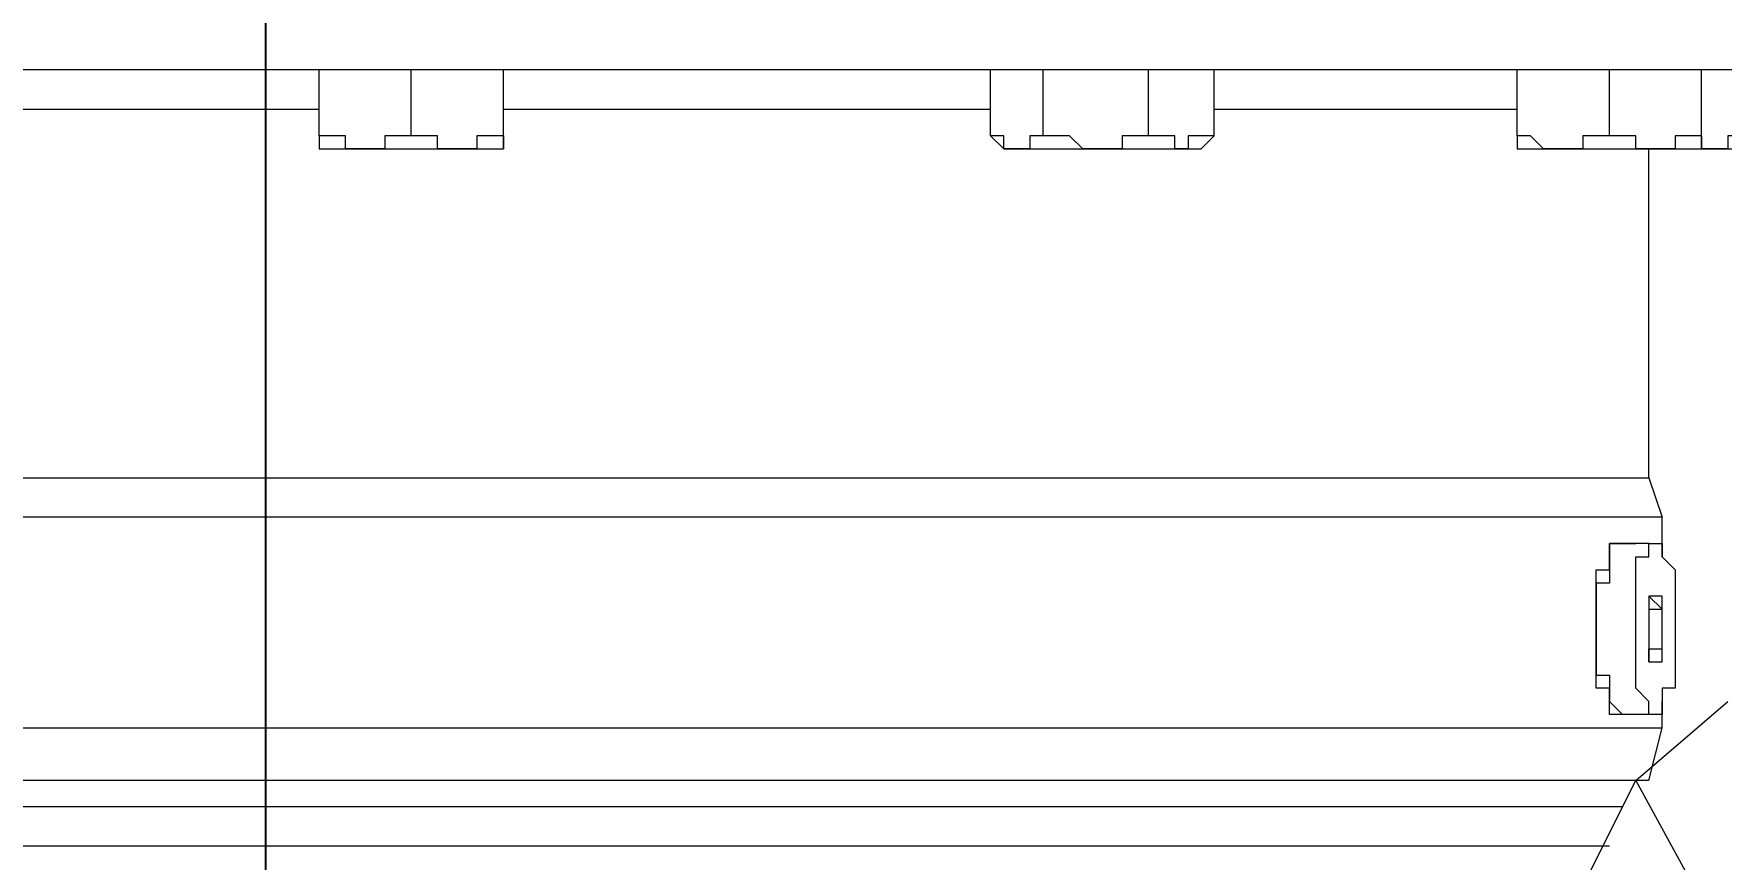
# Model space of a CAD drawing. Header units: millimetres. Extents: x 25083 to 52777, y 24772 to 45779.
# Drawn here: x 39192.09 to 39239.69, y 33747.13 to 33770.44 of the extents above; entities that cross this region are included whole.
import ezdxf

# ---------------------------------------------------------------- set-up
doc = ezdxf.new("R2010")
doc.units = ezdxf.units.MM
doc.styles.get("Standard").update_dxf_attribs({"font": ''})
doc.styles.get('Standard').set_extended_font_data('SimSun')
doc.dimstyles.new('ISO-25', dxfattribs={"dimtxt": 2.5, "dimasz": 2.5, "dimexe": 1.25, "dimexo": 0.625, "dimtad": 1, "dimtxsty": 'Standard', "dimcen": 2.5, "dimadec": 0, "dimazin": 0, "dimtfac": 1, "dimtmove": 0, "dimatfit": 3, "dimfxl": 1, "dimarcsym": 0})

# ---------------------------------------------------------------- blocks, each defined once
blk = doc.blocks.new('*D925')
at = {"color": 0, "lineweight": -2}
for p, q in [((29677.862, 34881.662), (29677.862, 32448.293)), ((40733.017, 34757.645), (40733.017, 32448.293)), ((29680.362, 32449.543), (40730.517, 32449.543))]:
    blk.add_line(p, q, dxfattribs=at)
at = {"color": 0}
for points in [[(29680.362, 32449.96), (29680.362, 32449.127), (29677.862, 32449.543)], [(40730.517, 32449.127), (40730.517, 32449.96), (40733.017, 32449.543)]]:
    blk.add_solid(points, dxfattribs=at)
at = {"layer": 'DEFPOINTS', "color": 0}
for p in [(29677.862, 34882.287), (40733.017, 34758.27), (40733.017, 32449.543)]:
    blk.add_point(p, dxfattribs=at)
at = {"color": 0, "insert": (35205.439, 32451.628), "char_height": 2.5, "attachment_point": 5}
blk.add_mtext('11055,15', dxfattribs=at)
blk = doc.blocks.new('zw$D2F4')
at = {"color": 7, "lineweight": 5}
for points in [[(590.089, 246.211), (590.089, 329.395)], [(571.521, 322.711), (571.521, 252.895)], [(577.463, 252.895), (577.463, 322.711)], [(569.293, 321.968), (569.293, 254.01)], [(570.036, 253.267), (570.036, 321.968)], [(578.577, 321.968), (578.577, 253.267)], [(568.179, 254.381), (568.179, 321.597)], [(588.975, 290.774), (588.975, 304.143)], [(587.861, 290.774), (587.861, 285.575)], [(588.233, 290.774), (587.861, 290.774)], [(587.861, 289.289), (587.861, 290.031), (588.233, 290.031), (588.233, 290.774)], [(588.233, 290.774), (590.089, 290.774)], [(588.233, 288.175), (588.233, 288.917), (587.861, 288.917), (587.861, 289.289)], [(587.861, 286.689), (587.861, 287.432), (588.233, 287.432), (588.233, 288.175)], [(588.233, 288.175), (590.089, 288.175)], [(588.233, 285.575), (588.233, 286.318), (587.861, 286.318), (587.861, 286.689)], [(588.233, 285.575), (587.861, 285.575)], [(587.861, 285.575), (588.233, 285.575)], [(588.233, 285.575), (590.089, 285.575)], [(588.233, 285.575), (590.089, 285.575)], [(588.975, 271.835), (588.975, 285.575)], [(587.861, 271.463), (588.233, 271.835)], [(587.861, 271.092), (587.861, 271.463), (588.233, 271.463), (588.233, 271.835)], [(588.233, 271.835), (590.089, 271.835)], [(587.861, 271.463), (587.861, 265.893)], [(588.233, 270.349), (588.233, 270.721), (587.861, 270.721), (587.861, 271.092)], [(587.861, 268.864), (587.861, 269.235), (588.233, 269.607), (588.233, 270.349)], [(588.233, 270.349), (590.089, 270.349)], [(588.233, 267.378), (588.233, 268.121), (587.861, 268.121), (587.861, 268.864)], [(587.861, 266.264), (587.861, 266.636), (588.233, 266.636), (588.233, 267.378)], [(588.233, 267.378), (590.089, 267.378)], [(588.233, 266.264), (587.861, 266.264)], [(588.233, 265.522), (588.233, 266.264)], [(587.861, 265.893), (588.233, 265.522)], [(588.233, 265.522), (590.089, 265.522)], [(588.975, 256.98), (588.975, 265.522)], [(564.094, 256.609), (570.036, 253.638)], [(587.861, 256.98), (587.861, 246.582)], [(588.233, 256.98), (587.861, 256.98)], [(587.861, 255.866), (587.861, 256.238), (588.233, 256.609), (588.233, 256.98)], [(588.233, 256.98), (590.089, 256.98)], [(588.233, 254.381), (588.233, 255.124), (587.861, 255.124), (587.861, 255.866)], [(572.264, 254.381), (572.636, 254.381), (572.636, 254.752), (574.492, 254.752)], [(574.492, 254.752), (573.007, 254.752), (573.007, 254.381), (572.264, 254.381)], [(576.721, 254.381), (575.606, 254.381), (575.606, 254.752), (574.864, 254.752), (574.492, 254.752)], [(574.492, 254.752), (575.978, 254.752), (575.978, 254.381), (576.721, 254.381)], [(571.893, 254.01), (571.893, 254.381), (572.264, 254.381)], [(572.264, 254.381), (571.893, 254.01)], [(571.893, 254.01), (571.893, 254.381)], [(576.721, 254.01), (576.721, 254.381)], [(576.721, 254.381), (576.721, 254.01)], [(576.721, 254.381), (576.721, 254.01)], [(587.861, 253.267), (587.861, 253.638), (588.233, 253.638), (588.233, 254.381)], [(588.233, 254.381), (590.089, 254.381)], [(571.893, 253.267), (571.893, 254.01)], [(571.893, 253.638), (571.893, 254.01)], [(576.721, 253.267), (576.721, 254.01)], [(576.721, 254.01), (576.721, 253.638)], [(570.036, 253.638), (565.951, 251.41)], [(570.036, 253.638), (572.264, 251.039)], [(570.036, 253.267), (571.521, 252.895)], [(571.893, 253.267), (572.264, 253.267), (572.636, 253.638), (573.007, 253.638), (574.492, 253.638)], [(574.492, 252.524), (572.636, 252.524), (572.636, 252.895), (572.264, 252.895), (571.893, 252.895), (571.893, 253.267)], [(573.75, 253.267), (573.378, 253.267)], [(573.378, 253.267), (573.75, 253.267), (573.75, 252.895)], [(573.378, 253.267), (573.378, 252.895), (573.75, 252.895)], [(573.75, 253.267), (573.75, 252.895)], [(574.492, 253.267), (573.75, 253.267)], [(574.492, 253.638), (576.349, 253.638), (576.349, 253.267), (576.721, 253.267)], [(576.721, 253.267), (576.721, 252.895), (576.349, 252.895), (575.978, 252.524), (575.606, 252.524), (574.492, 252.524)], [(574.864, 253.267), (574.492, 253.267)], [(574.864, 253.267), (574.864, 252.895)], [(575.235, 253.267), (574.864, 253.267)], [(574.864, 252.895), (575.235, 253.267)], [(574.864, 252.895), (575.235, 252.895), (575.235, 253.267)], [(578.577, 253.267), (577.463, 252.895)], [(578.577, 253.267), (587.861, 253.267)], [(588.233, 251.781), (588.233, 252.524), (587.861, 252.524), (587.861, 253.267)], [(571.521, 252.895), (572.264, 252.895)], [(573.75, 252.895), (574.492, 252.895)], [(573.75, 252.895), (574.492, 252.895)], [(574.492, 252.895), (574.864, 252.895)], [(574.492, 252.895), (574.864, 252.895)], [(576.349, 252.895), (577.463, 252.895)], [(588.233, 251.781), (587.861, 251.781)], [(587.861, 251.781), (588.233, 251.781)], [(587.861, 251.41), (587.861, 251.781), (588.233, 251.781)], [(588.233, 251.781), (590.089, 251.781)], [(588.233, 251.781), (590.089, 251.781)], [(588.233, 250.667), (588.233, 251.039), (587.861, 251.039), (587.861, 251.41)]]:
    blk.add_lwpolyline(points, dxfattribs=at)
for points in [[(588.233, 265.522), (588.233, 265.522), (588.233, 265.522), (588.233, 265.522)], [(573.378, 253.267), (573.378, 253.267), (573.378, 253.267), (573.378, 253.267)], [(573.378, 253.267), (573.378, 253.267), (573.378, 253.267), (573.378, 253.267)], [(573.378, 253.267), (573.378, 253.267), (573.378, 253.267), (573.378, 253.267)], [(575.235, 253.267), (575.235, 253.267), (575.235, 253.267), (575.235, 253.267)], [(575.235, 253.267), (575.235, 253.267), (575.235, 253.267), (575.235, 253.267)], [(575.235, 253.267), (575.235, 253.267), (575.235, 253.267), (575.235, 253.267)], [(588.233, 251.781), (588.233, 251.781), (588.233, 251.781), (588.233, 251.781)]]:
    blk.add_open_spline(points, degree=3, dxfattribs=at)
blk = doc.blocks.new('zw$50CE')
blk.add_blockref('zw$D2F4', (22.01, 103.569))

msp = doc.modelspace()

# ---------------------------------------------------------------- linework, layer by layer
at = {"ltscale": 15}
msp.add_lwpolyline([(39118.63, 33273.983), (39118.63, 34140.649), (39198.63, 34140.649), (39198.63, 33273.983)], close=True, dxfattribs=at)

# ---------------------------------------------------------------- block references
at = {"rotation": 90}
msp.add_blockref('zw$50CE', (39594.481, 33157.316), dxfattribs=at)

# ---------------------------------------------------------------- dimensions: what is measured, and where the dimension line sits
dim = msp.add_linear_dim(base=(40733.0166, 32449.5434), p1=(29677.8617, 34882.2868), p2=(40733.0166, 34758.2702), dimstyle='ISO-25')
dim.commit()
dim.dimension.update_dxf_attribs({"geometry": '*D925', "text_midpoint": (35205.4391, 32449.5434), "dimtype": 160})

doc.saveas('drawing.dxf')
